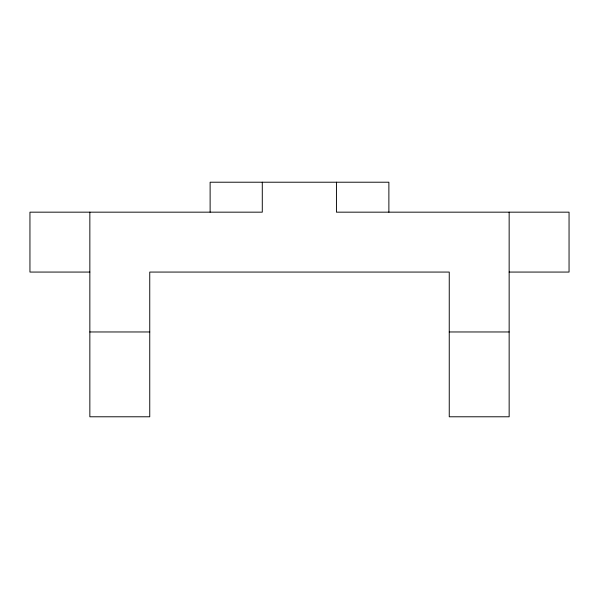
<?xml version="1.0" encoding="UTF-8"?>
<svg xmlns="http://www.w3.org/2000/svg" width="599" height="599" viewBox="0 0 599 599"><rect width="100%" height="100%" fill="white"/><g stroke="black" fill="none" stroke-linecap="round" stroke-linejoin="round"><path stroke-width="0.9" d="M89.85 272.066L29.95 272.066L29.95 212.166L262.287 212.166L262.287 182.216M509.15 272.066L569.05 272.066L569.05 212.166L336.443 212.166L336.443 182.216M89.85 331.966L149.75 331.966M449.25 331.966L509.15 331.966M509.15 212.166L509.15 416.784L449.25 416.784L449.25 272.066L149.75 272.066L149.75 416.784L89.85 416.784L89.85 212.166M388.878 212.166L388.878 182.216L210.122 182.216L210.122 212.166"/></g></svg>
